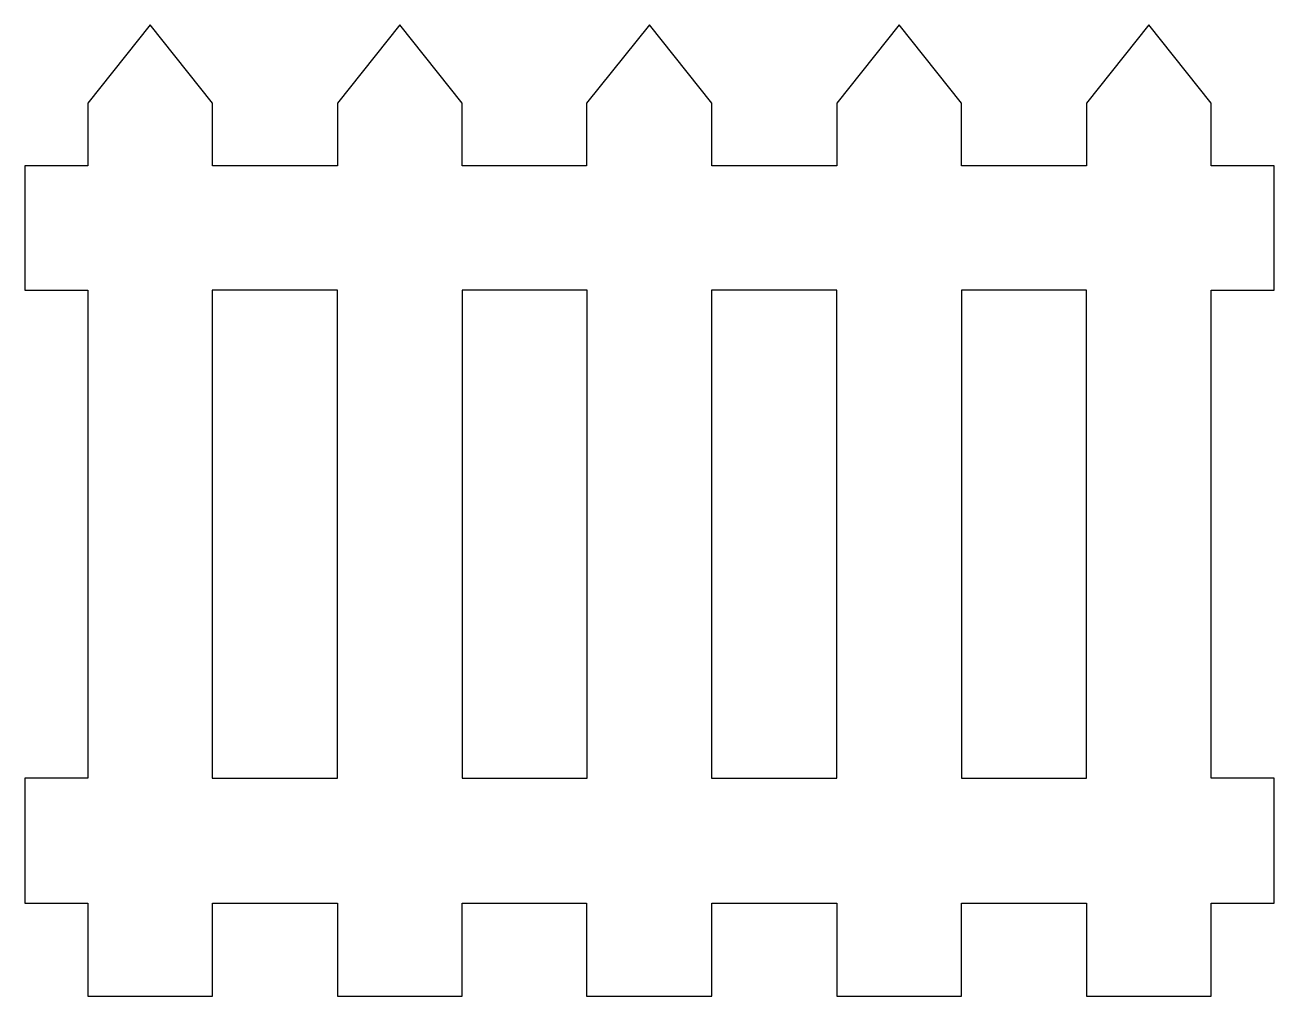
# Model space of a CAD drawing. Header units: centimetres. Extents: x -3.49 to 1.88, y -1.04 to 3.14.
import ezdxf

# ---------------------------------------------------------------- set-up
doc = ezdxf.new("R2010")
doc.units = ezdxf.units.CM
doc.header["$MEASUREMENT"] = 0
doc.layers.add('Layer 1', color=7, linetype='Continuous')

msp = doc.modelspace()

# ---------------------------------------------------------------- linework, layer by layer
at = {"layer": 'Layer 1', "color": 7}
for points in [[(-2.68837, -0.1057), (-2.14927, -0.1057), (-2.14927, 1.99552), (-2.68837, 1.99552), (-2.68837, -0.1057)], [(-1.61205, -0.1057), (-1.07485, -0.1057), (-1.07485, 1.99552), (-1.61205, 1.99552), (-1.61205, -0.1057)], [(-0.53953, -0.1057), (-0.00043, -0.1057), (-0.00043, 1.99552), (-0.53953, 1.99552), (-0.53953, -0.1057)], [(0.53679, -0.1057), (1.07399, -0.1057), (1.07399, 1.99552), (0.53679, 1.99552), (0.53679, -0.1057)]]:
    msp.add_lwpolyline(points, close=True, dxfattribs=at)
at = {"layer": 'Layer 1'}
msp.add_open_spline([(-3.49419, -0.1057), (-3.49419, -0.1057), (-3.22368, -0.1057), (-3.22368, -0.1057), (-3.22368, -0.1057), (-3.22368, -0.1057), (-3.22368, 1.99551), (-3.22368, 1.99551), (-3.22368, 1.99551), (-3.22368, 1.99551), (-3.49419, 1.99551), (-3.49419, 1.99551), (-3.49419, 1.99551), (-3.49419, 1.99551), (-3.49419, 2.53082), (-3.49419, 2.53082), (-3.49419, 2.53082), (-3.49419, 2.53082), (-3.22368, 2.53082), (-3.22368, 2.53082), (-3.22368, 2.53082), (-3.22368, 2.53082), (-3.22368, 2.79942), (-3.22368, 2.79942), (-3.22368, 2.79942), (-3.22368, 2.79942), (-2.95508, 3.13661), (-2.95508, 3.13661), (-2.95508, 3.13661), (-2.95508, 3.13661), (-2.68647, 2.79942), (-2.68647, 2.79942), (-2.68647, 2.79942), (-2.68647, 2.79942), (-2.68647, 2.53082), (-2.68647, 2.53082), (-2.68647, 2.53082), (-2.68647, 2.53082), (-2.14926, 2.53082), (-2.14926, 2.53082), (-2.14926, 2.53082), (-2.14926, 2.53082), (-2.14926, 2.79942), (-2.14926, 2.79942), (-2.14926, 2.79942), (-2.14926, 2.79942), (-1.88066, 3.13661), (-1.88066, 3.13661), (-1.88066, 3.13661), (-1.88066, 3.13661), (-1.61205, 2.79942), (-1.61205, 2.79942), (-1.61205, 2.79942), (-1.61205, 2.79942), (-1.61205, 2.53082), (-1.61205, 2.53082), (-1.61205, 2.53082), (-1.61205, 2.53082), (-1.07675, 2.53082), (-1.07675, 2.53082), (-1.07675, 2.53082), (-1.07675, 2.53082), (-1.07675, 2.79942), (-1.07675, 2.79942), (-1.07675, 2.79942), (-1.07675, 2.79942), (-0.80624, 3.13661), (-0.80624, 3.13661), (-0.80624, 3.13661), (-0.80624, 3.13661), (-0.53763, 2.79942), (-0.53763, 2.79942), (-0.53763, 2.79942), (-0.53763, 2.79942), (-0.53763, 2.53082), (-0.53763, 2.53082), (-0.53763, 2.53082), (-0.53763, 2.53082), (-0.00042, 2.53082), (-0.00042, 2.53082), (-0.00042, 2.53082), (-0.00042, 2.53082), (-0.00042, 2.79942), (-0.00042, 2.79942), (-0.00042, 2.79942), (-0.00042, 2.79942), (0.26818, 3.13661), (0.26818, 3.13661), (0.26818, 3.13661), (0.26818, 3.13661), (0.53679, 2.79942), (0.53679, 2.79942), (0.53679, 2.79942), (0.53679, 2.79942), (0.53679, 2.53082), (0.53679, 2.53082), (0.53679, 2.53082), (0.53679, 2.53082), (1.074, 2.53082), (1.074, 2.53082), (1.074, 2.53082), (1.074, 2.53082), (1.074, 2.79942), (1.074, 2.79942), (1.074, 2.79942), (1.074, 2.79942), (1.3426, 3.13661), (1.3426, 3.13661), (1.3426, 3.13661), (1.3426, 3.13661), (1.61121, 2.79942), (1.61121, 2.79942), (1.61121, 2.79942), (1.61121, 2.79942), (1.61121, 2.53082), (1.61121, 2.53082), (1.61121, 2.53082), (1.61121, 2.53082), (1.88172, 2.53082), (1.88172, 2.53082), (1.88172, 2.53082), (1.88172, 2.53082), (1.88172, 1.99551), (1.88172, 1.99551), (1.88172, 1.99551), (1.88172, 1.99551), (1.61121, 1.99551), (1.61121, 1.99551), (1.61121, 1.99551), (1.61121, 1.99551), (1.61121, -0.1057), (1.61121, -0.1057), (1.61121, -0.1057), (1.61121, -0.1057), (1.88172, -0.1057), (1.88172, -0.1057), (1.88172, -0.1057), (1.88172, -0.1057), (1.88172, -0.64291), (1.88172, -0.64291), (1.88172, -0.64291), (1.88172, -0.64291), (1.61121, -0.64291), (1.61121, -0.64291), (1.61121, -0.64291), (1.61121, -0.64291), (1.61121, -1.04296), (1.61121, -1.04296), (1.61121, -1.04296), (1.61121, -1.04296), (1.074, -1.04296), (1.074, -1.04296), (1.074, -1.04296), (1.074, -1.04296), (1.074, -0.64291), (1.074, -0.64291), (1.074, -0.64291), (1.074, -0.64291), (0.53679, -0.64291), (0.53679, -0.64291), (0.53679, -0.64291), (0.53679, -0.64291), (0.53679, -1.04296), (0.53679, -1.04296), (0.53679, -1.04296), (0.53679, -1.04296), (-0.00042, -1.04296), (-0.00042, -1.04296), (-0.00042, -1.04296), (-0.00042, -1.04296), (-0.00042, -0.64291), (-0.00042, -0.64291), (-0.00042, -0.64291), (-0.00042, -0.64291), (-0.53763, -0.64291), (-0.53763, -0.64291), (-0.53763, -0.64291), (-0.53763, -0.64291), (-0.53763, -1.04296), (-0.53763, -1.04296), (-0.53763, -1.04296), (-0.53763, -1.04296), (-1.07675, -1.04296), (-1.07675, -1.04296), (-1.07675, -1.04296), (-1.07675, -1.04296), (-1.07675, -0.64291), (-1.07675, -0.64291), (-1.07675, -0.64291), (-1.07675, -0.64291), (-1.61205, -0.64291), (-1.61205, -0.64291), (-1.61205, -0.64291), (-1.61205, -0.64291), (-1.61205, -1.04296), (-1.61205, -1.04296), (-1.61205, -1.04296), (-1.61205, -1.04296), (-2.14926, -1.04296), (-2.14926, -1.04296), (-2.14926, -1.04296), (-2.14926, -1.04296), (-2.14926, -0.64291), (-2.14926, -0.64291), (-2.14926, -0.64291), (-2.14926, -0.64291), (-2.68647, -0.64291), (-2.68647, -0.64291), (-2.68647, -0.64291), (-2.68647, -0.64291), (-2.68647, -1.04296), (-2.68647, -1.04296), (-2.68647, -1.04296), (-2.68647, -1.04296), (-3.22368, -1.04296), (-3.22368, -1.04296), (-3.22368, -1.04296), (-3.22368, -1.04296), (-3.22368, -0.64291), (-3.22368, -0.64291), (-3.22368, -0.64291), (-3.22368, -0.64291), (-3.49419, -0.64291), (-3.49419, -0.64291), (-3.49419, -0.64291), (-3.49419, -0.64291), (-3.49419, -0.1057), (-3.49419, -0.1057)], degree=3, knots=[0, 0, 0, 0, 0.0172414, 0.0172414, 0.0172414, 0.0172414, 0.0344828, 0.0344828, 0.0344828, 0.0344828, 0.0517241, 0.0517241, 0.0517241, 0.0517241, 0.0689655, 0.0689655, 0.0689655, 0.0689655, 0.0862069, 0.0862069, 0.0862069, 0.0862069, 0.1034483, 0.1034483, 0.1034483, 0.1034483, 0.1206897, 0.1206897, 0.1206897, 0.1206897, 0.137931, 0.137931, 0.137931, 0.137931, 0.1551724, 0.1551724, 0.1551724, 0.1551724, 0.1724138, 0.1724138, 0.1724138, 0.1724138, 0.1896552, 0.1896552, 0.1896552, 0.1896552, 0.2068966, 0.2068966, 0.2068966, 0.2068966, 0.2241379, 0.2241379, 0.2241379, 0.2241379, 0.2413793, 0.2413793, 0.2413793, 0.2413793, 0.2586207, 0.2586207, 0.2586207, 0.2586207, 0.2758621, 0.2758621, 0.2758621, 0.2758621, 0.2931034, 0.2931034, 0.2931034, 0.2931034, 0.3103448, 0.3103448, 0.3103448, 0.3103448, 0.3275862, 0.3275862, 0.3275862, 0.3275862, 0.3448276, 0.3448276, 0.3448276, 0.3448276, 0.362069, 0.362069, 0.362069, 0.362069, 0.3793103, 0.3793103, 0.3793103, 0.3793103, 0.3965517, 0.3965517, 0.3965517, 0.3965517, 0.4137931, 0.4137931, 0.4137931, 0.4137931, 0.4310345, 0.4310345, 0.4310345, 0.4310345, 0.4482759, 0.4482759, 0.4482759, 0.4482759, 0.4655172, 0.4655172, 0.4655172, 0.4655172, 0.4827586, 0.4827586, 0.4827586, 0.4827586, 0.5, 0.5, 0.5, 0.5, 0.5172414, 0.5172414, 0.5172414, 0.5172414, 0.5344828, 0.5344828, 0.5344828, 0.5344828, 0.5517241, 0.5517241, 0.5517241, 0.5517241, 0.5689655, 0.5689655, 0.5689655, 0.5689655, 0.5862069, 0.5862069, 0.5862069, 0.5862069, 0.6034483, 0.6034483, 0.6034483, 0.6034483, 0.6206897, 0.6206897, 0.6206897, 0.6206897, 0.637931, 0.637931, 0.637931, 0.637931, 0.6551724, 0.6551724, 0.6551724, 0.6551724, 0.6724138, 0.6724138, 0.6724138, 0.6724138, 0.6896552, 0.6896552, 0.6896552, 0.6896552, 0.7068966, 0.7068966, 0.7068966, 0.7068966, 0.7241379, 0.7241379, 0.7241379, 0.7241379, 0.7413793, 0.7413793, 0.7413793, 0.7413793, 0.7586207, 0.7586207, 0.7586207, 0.7586207, 0.7758621, 0.7758621, 0.7758621, 0.7758621, 0.7931034, 0.7931034, 0.7931034, 0.7931034, 0.8103448, 0.8103448, 0.8103448, 0.8103448, 0.8275862, 0.8275862, 0.8275862, 0.8275862, 0.8448276, 0.8448276, 0.8448276, 0.8448276, 0.862069, 0.862069, 0.862069, 0.862069, 0.8793103, 0.8793103, 0.8793103, 0.8793103, 0.8965517, 0.8965517, 0.8965517, 0.8965517, 0.9137931, 0.9137931, 0.9137931, 0.9137931, 0.9310345, 0.9310345, 0.9310345, 0.9310345, 0.9482759, 0.9482759, 0.9482759, 0.9482759, 0.9655172, 0.9655172, 0.9655172, 0.9655172, 1, 1, 1, 1], dxfattribs=at)

doc.saveas('drawing.dxf')
